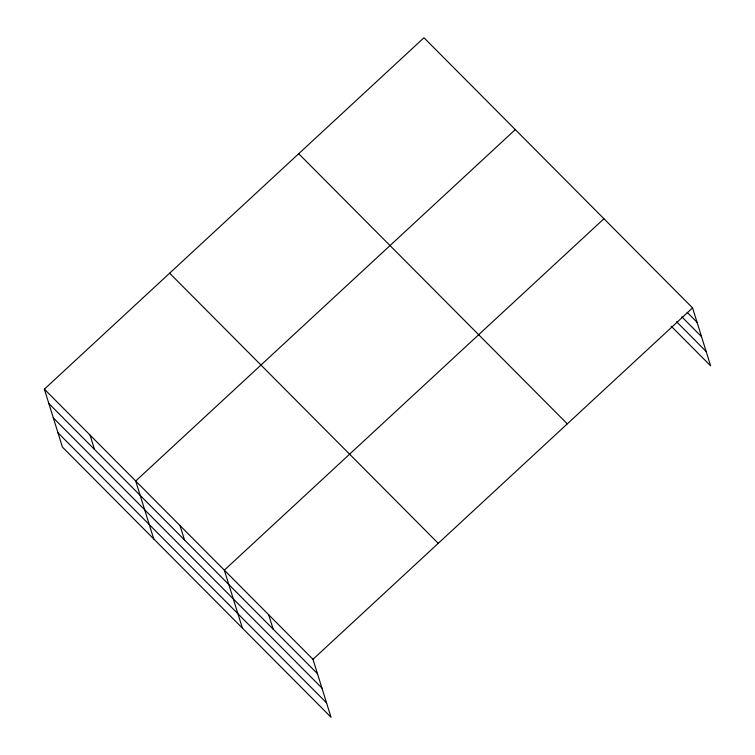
<?xml version="1.0" encoding="UTF-8"?>
<svg xmlns="http://www.w3.org/2000/svg" width="755" height="755" viewBox="0 0 755 755"><rect width="100%" height="100%" fill="white"/><g stroke="black" fill="none" stroke-linecap="round" stroke-linejoin="round"><path stroke-width="1.13" d="M44.375 389.155L312.976 659.304L331.03 717.25L62.429 447.102L44.375 389.155L423.97 37.75L692.571 307.898L710.625 365.845L671.233 326.226M515.297 129.596L135.702 481.01L153.746 538.957M603.934 218.752L224.339 570.157L242.393 628.103M312.976 659.304L692.571 307.898M687.21 312.372L697.054 322.281M681.831 316.845L701.537 336.655M676.603 321.753L706.142 351.471M298.706 153.718L567.307 423.857M169.639 273.197L438.249 543.336M48.858 403.538L317.459 673.687M53.331 417.911L321.941 688.06M57.946 432.728L326.547 702.877M268.657 614.73L273.14 629.113M180.02 525.584L184.503 539.957M90.043 435.078L94.517 449.461"/></g></svg>
